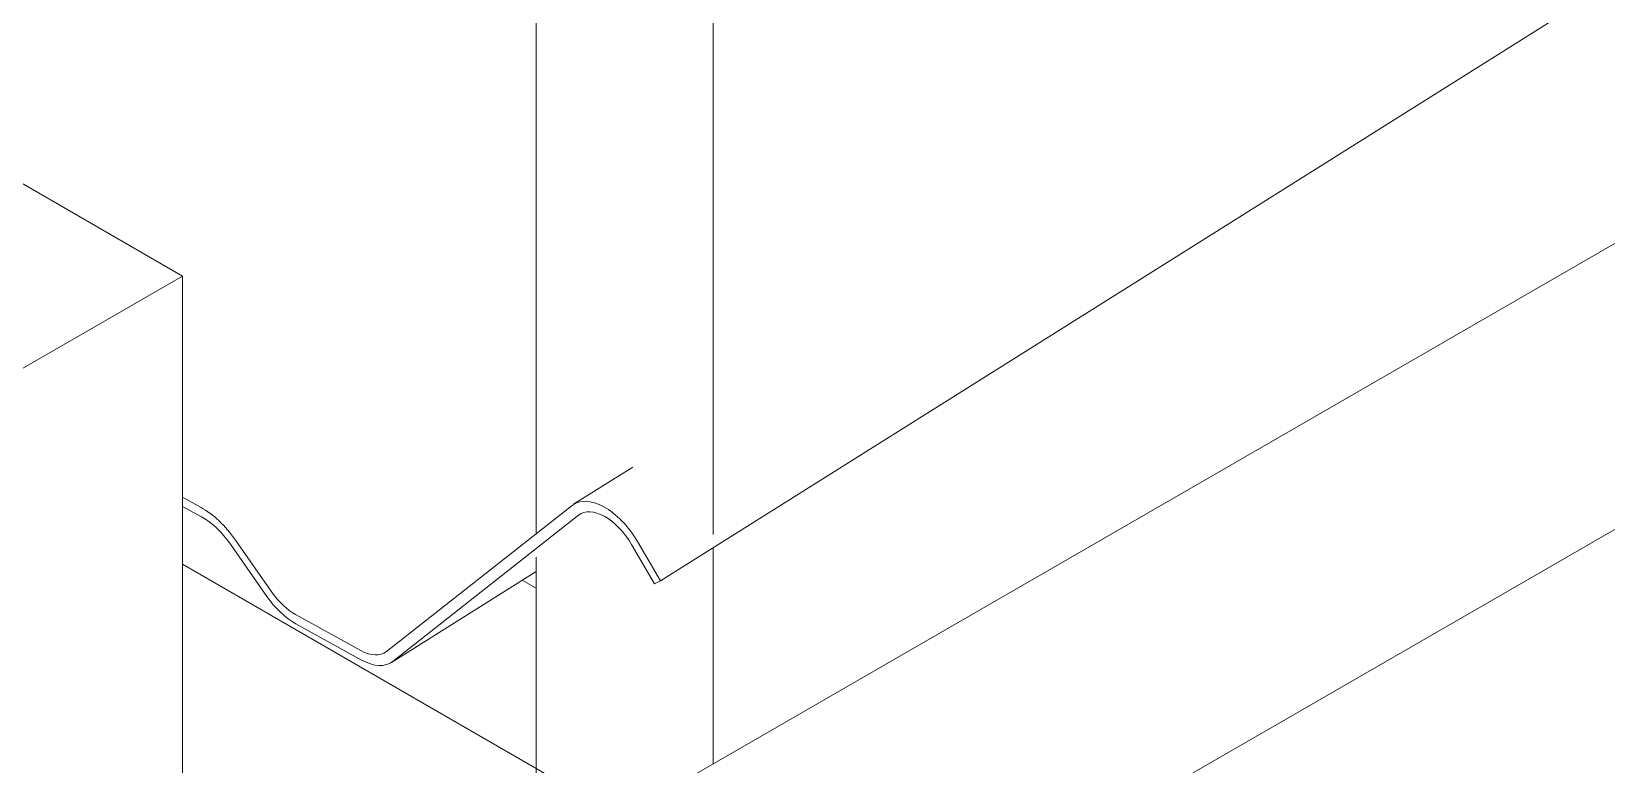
# Model space of a CAD drawing. Header units: millimetres. Extents: x -312439 to 477422, y -331570 to 212570.
# Drawn here: x 395545 to 396200, y 108394 to 108699 of the extents above; entities that cross this region are included whole.
import ezdxf

# ---------------------------------------------------------------- set-up
doc = ezdxf.new("R2010")
doc.units = ezdxf.units.MM

msp = doc.modelspace()

# ---------------------------------------------------------------- linework, layer by layer
at = {"color": 0, "linetype": 'Continuous', "lineweight": 0, "extrusion": (0, 0.816497, 0.57735)}
for p, q in [((391151.417, 111170.338), (395607.682, 108597.512)), ((395806.602, 108470.605), (396973.57, 109204.536)), ((395754.925, 108490.243), (395754.925, 108777.535)), ((395828.547, 108489.926), (395828.547, 108735.029)), ((395607.682, 108597.512), (395499.415, 108535.004)), ((395607.682, 108597.512), (395607.682, 108266.925)), ((395795.131, 108517.949), (395770.482, 108502.447)), ((395615.419, 108501.155), (395607.682, 108505.425)), ((395607.682, 108501.602), (395615.653, 108497.202)), ((395769.801, 108501.966), (395692.594, 108441.12)), ((395695.332, 108437.064), (395772.539, 108497.91)), ((395627.706, 108485.797), (395642.868, 108464.044)), ((395644.922, 108465.831), (395629.759, 108487.584)), ((395794.576, 108485.747), (395804.176, 108469.399)), ((395806.602, 108470.605), (395797.002, 108486.953)), ((395828.547, 108394.441), (395828.547, 108484.406)), ((395790.043, 108372.211), (395607.682, 108477.497)), ((395754.925, 108351.936), (395754.925, 108480.478)), ((395754.925, 108474.491), (395694.651, 108436.583)), ((395754.925, 108467.495), (395749.125, 108470.844)), ((395804.176, 108469.399), (395806.602, 108470.605)), ((395681.91, 108441.564), (395654.686, 108456.59)), ((395654.921, 108452.638), (395682.169, 108437.598))]:
    msp.add_line(p, q, dxfattribs=at)
at = {"color": 5, "linetype": 'Continuous', "lineweight": 0, "extrusion": (0, 0.816497, 0.57735)}
for p, q in [((397174.878, 109052.724), (395250.194, 107941.508)), ((396854.388, 108986.711), (395198.656, 108030.774))]:
    msp.add_line(p, q, dxfattribs=at)
at = {"color": 0, "linetype": 'Continuous', "lineweight": 0}
for centre, major_axis, start_param, end_param in [((395784.223, 108480.599), (-13.741, 21.848), 4.6571731, 6.3417592), ((395616.887, 108476.383), (-16.349, 25.996), 4.798111, 5.4994662), ((395616.887, 108476.383), (13.741, -21.848), 1.6565183, 2.3578735), ((395784.223, 108480.599), (-11.132, 17.701), 4.6571731, 6.3417592), ((395653.686, 108473.458), (13.741, -21.848), 4.7981103, 5.4994668), ((395653.686, 108473.458), (-11.132, 17.701), 1.6565183, 2.3578735), ((395680.91, 108458.432), (11.132, -17.701), 5.4994662, 6.3417592), ((395680.91, 108458.432), (13.741, -21.848), 5.5008419, 6.3417592)]:
    msp.add_ellipse(centre, major_axis=major_axis, ratio=0.5510152, start_param=start_param, end_param=end_param, dxfattribs=at)

doc.saveas('drawing.dxf')
